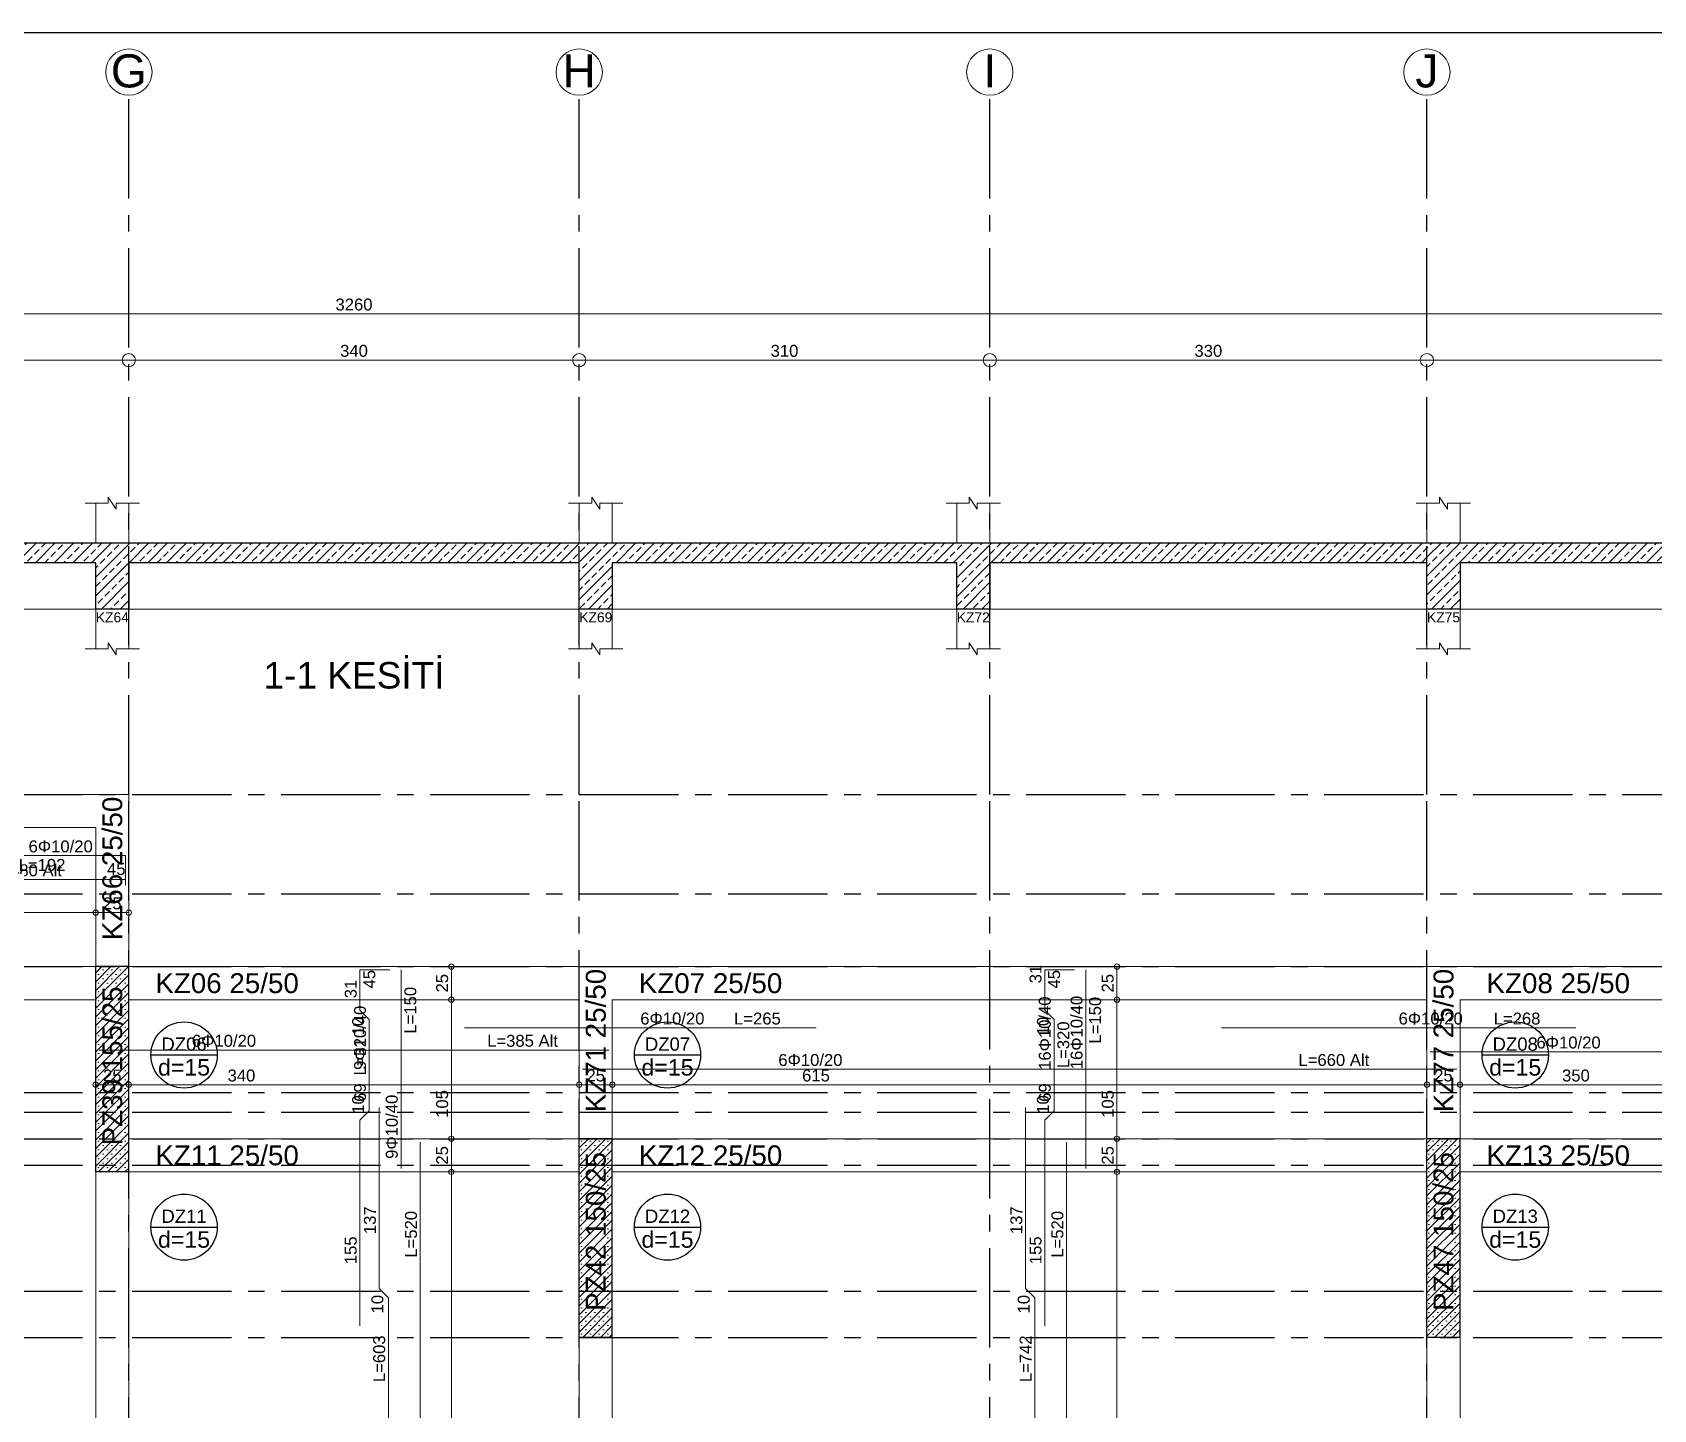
# Model space of a CAD drawing. Header units: millimetres. Extents: x 2232 to 85269, y -3593 to 5869.
# Drawn here: x 46450 to 47674, y 4829 to 5869 of the extents above; entities that cross this region are included whole.
import ezdxf

# ---------------------------------------------------------------- set-up
doc = ezdxf.new("R2010")
doc.units = ezdxf.units.MM
doc.linetypes.add('CENTER2', pattern=[112.5, 75, -12.5, 12.5, -12.5])
doc.linetypes.add('DASHDOT2', pattern=[12.7, 6.35, -3.175, 0, -3.175])
doc.layers.add('aks', color=251, linetype='DASHDOT2', lineweight=35)
for name, color, linetype in [('Donatı Topl. Uzun. Yazısı', 7, 'Continuous'), ('Donatı Uz. Yazısı', 7, 'Continuous'), ('Donatı Yazısı', 7, 'Continuous'), ('Donatı Çizgisi', 7, 'Continuous'), ('Döşeme', 7, 'Continuous'), ('Kiriş', 7, 'Continuous'), ('Panel', 7, 'Continuous'), ('Standart', 7, 'Continuous'), ('Ölçülendirme', 7, 'Continuous')]:
    doc.layers.add(name, color=color, linetype=linetype)
doc.styles.add('arial_1_18', font='arial.ttf', dxfattribs={"height": 0.2})
pattern_1 = [(45, (0, 0), (-7.071068, 7.071068), []), (45, (7.071, 0), (-7.071068, 7.071068), [5, -2.5])]
pattern_2 = [(45, (0, 0), (-3.314563, 3.314563), []), (45, (3.3146, 0), (-3.314563, 3.314563), [0, -4.6875])]

# ---------------------------------------------------------------- blocks, each defined once
blk = doc.blocks.new('IDE855Entity1410')
at = {"layer": 'Standart', "linetype": 'Continuous', "lineweight": -3}
h = blk.add_hatch(dxfattribs=at)
h.set_pattern_fill('ANSI33', color=171, scale=40, style=0)
h.set_pattern_definition(pattern_1)
h.paths.add_polyline_path([(1435, 2505), (980, 2505), (980, 2520), (1435, 2520)])
h = blk.add_hatch(dxfattribs=at)
h.set_pattern_fill('ANSI33', color=171, scale=40, style=0)
h.set_pattern_definition(pattern_1)
h.paths.add_polyline_path([(1460, 2470), (1435, 2470), (1435, 2520), (1460, 2520)])
h = blk.add_hatch(dxfattribs=at)
h.set_pattern_fill('ANSI33', color=171, scale=40, style=0)
h.set_pattern_definition(pattern_1)
h.paths.add_polyline_path([(1800, 2505), (1460, 2505), (1460, 2520), (1800, 2520)])
h = blk.add_hatch(dxfattribs=at)
h.set_pattern_fill('ANSI33', color=171, scale=40, style=0)
h.set_pattern_definition(pattern_1)
h.paths.add_polyline_path([(1825, 2470), (1800, 2470), (1800, 2520), (1825, 2520)])
h = blk.add_hatch(dxfattribs=at)
h.set_pattern_fill('ANSI33', color=171, scale=40, style=0)
h.set_pattern_definition(pattern_1)
h.paths.add_polyline_path([(2085, 2505), (1825, 2505), (1825, 2520), (2085, 2520)])
h = blk.add_hatch(dxfattribs=at)
h.set_pattern_fill('ANSI33', color=171, scale=40, style=0)
h.set_pattern_definition(pattern_1)
h.paths.add_polyline_path([(2110, 2470), (2085, 2470), (2085, 2520), (2110, 2520)])
h = blk.add_hatch(dxfattribs=at)
h.set_pattern_fill('ANSI33', color=171, scale=40, style=0)
h.set_pattern_definition(pattern_1)
h.paths.add_polyline_path([(2440, 2505), (2110, 2505), (2110, 2520), (2440, 2520)])
h = blk.add_hatch(dxfattribs=at)
h.set_pattern_fill('ANSI33', color=171, scale=40, style=0)
h.set_pattern_definition(pattern_1)
h.paths.add_polyline_path([(2465, 2470), (2440, 2470), (2440, 2520), (2465, 2520)])
h = blk.add_hatch(dxfattribs=at)
h.set_pattern_fill('ANSI33', color=171, scale=40, style=0)
h.set_pattern_definition(pattern_1)
h.paths.add_polyline_path([(2815, 2505), (2465, 2505), (2465, 2520), (2815, 2520)])
at = {"layer": 'Standart', "color": 1, "linetype": 'Continuous', "lineweight": 5}
for points in [[(1427, 2550), (1444.5, 2550)], [(1444.5, 2550), (1444.5, 2554.5)], [(1444.5, 2554.5), (1450.5, 2545.5)], [(1450.5, 2545.5), (1450.5, 2550)], [(1450.5, 2550), (1468, 2550)], [(1792, 2550), (1809.5, 2550)], [(1809.5, 2550), (1809.5, 2554.5)], [(1809.5, 2554.5), (1815.5, 2545.5)], [(1815.5, 2545.5), (1815.5, 2550)], [(1815.5, 2550), (1833, 2550)], [(2077, 2550), (2094.5, 2550)], [(2094.5, 2550), (2094.5, 2554.5)], [(2094.5, 2554.5), (2100.5, 2545.5)], [(2100.5, 2545.5), (2100.5, 2550)], [(2100.5, 2550), (2118, 2550)], [(2432, 2550), (2449.5, 2550)], [(2449.5, 2550), (2449.5, 2554.5)], [(2449.5, 2554.5), (2455.5, 2545.5)], [(2455.5, 2545.5), (2455.5, 2550)], [(2455.5, 2550), (2473, 2550)], [(1427, 2440), (1444.5, 2440)], [(1444.5, 2440), (1444.5, 2444.5)], [(1444.5, 2444.5), (1450.5, 2435.5)], [(1450.5, 2435.5), (1450.5, 2440)], [(1450.5, 2440), (1468, 2440)], [(1792, 2440), (1809.5, 2440)], [(1809.5, 2440), (1809.5, 2444.5)], [(1809.5, 2444.5), (1815.5, 2435.5)], [(1815.5, 2435.5), (1815.5, 2440)], [(1815.5, 2440), (1833, 2440)], [(2077, 2440), (2094.5, 2440)], [(2094.5, 2440), (2094.5, 2444.5)], [(2094.5, 2444.5), (2100.5, 2435.5)], [(2100.5, 2435.5), (2100.5, 2440)], [(2100.5, 2440), (2118, 2440)], [(2432, 2440), (2449.5, 2440)], [(2449.5, 2440), (2449.5, 2444.5)], [(2449.5, 2444.5), (2455.5, 2435.5)], [(2455.5, 2435.5), (2455.5, 2440)], [(2455.5, 2440), (2473, 2440)]]:
    blk.add_lwpolyline(points, dxfattribs=at)
at = {"layer": 'Standart', "color": 163, "linetype": 'Continuous', "lineweight": 5}
for points in [[(1435, 2520), (1435, 2550)], [(1460, 2520), (1460, 2550)], [(1800, 2520), (1800, 2550)], [(1825, 2520), (1825, 2550)], [(2085, 2520), (2085, 2550)], [(2110, 2520), (2110, 2550)], [(2440, 2520), (2440, 2550)], [(2465, 2520), (2465, 2550)], [(1000, 2470), (1435, 2470)], [(1435, 2440), (1435, 2470)], [(1460, 2440), (1460, 2470)], [(1460, 2470), (1800, 2470)], [(1800, 2440), (1800, 2470)], [(1825, 2440), (1825, 2470)], [(1825, 2470), (2085, 2470)], [(2085, 2440), (2085, 2470)], [(2110, 2440), (2110, 2470)], [(2110, 2470), (2440, 2470)], [(2440, 2440), (2440, 2470)], [(2465, 2440), (2465, 2470)], [(2465, 2470), (2690, 2470)]]:
    blk.add_lwpolyline(points, dxfattribs=at)
at = {"layer": 'Standart', "color": 159, "linetype": 'Continuous', "lineweight": -3}
for points in [[(1000, 2520), (1435, 2520)], [(1435, 2520), (1460, 2520)], [(1460, 2520), (1800, 2520)], [(1800, 2520), (1825, 2520)], [(1825, 2520), (2085, 2520)], [(2085, 2520), (2110, 2520)], [(2110, 2520), (2440, 2520)], [(2440, 2520), (2465, 2520)], [(2465, 2520), (2690, 2520)], [(1435, 2505), (980, 2505)], [(1435, 2470), (1435, 2505)], [(1460, 2505), (1460, 2470)], [(1800, 2505), (1460, 2505)], [(1800, 2470), (1800, 2505)], [(1825, 2505), (1825, 2470)], [(2085, 2505), (1825, 2505)], [(2085, 2470), (2085, 2505)], [(2110, 2505), (2110, 2470)], [(2440, 2505), (2110, 2505)], [(2440, 2470), (2440, 2505)], [(2815, 2505), (2465, 2505)], [(2465, 2505), (2465, 2470)], [(1460, 2470), (1435, 2470)], [(1825, 2470), (1800, 2470)], [(2110, 2470), (2085, 2470)], [(2465, 2470), (2440, 2470)]]:
    blk.add_lwpolyline(points, dxfattribs=at)
at = {"layer": 'Standart', "color": 250, "linetype": 'Continuous', "lineweight": 5, "style": 'arial_1_18'}
for s, p in [('KZ64', (1435, 2460)), ('KZ69', (1800, 2460)), ('KZ72', (2085, 2460)), ('KZ75', (2440, 2460))]:
    blk.add_text(s, height=7.5, dxfattribs=at).set_placement(p)
at = {"layer": 'Standart', "color": 166, "linetype": 'Continuous', "lineweight": 5, "style": 'arial_1_18'}
blk.add_text('1-1 KESİTİ', height=20, dxfattribs=at).set_placement((1561.7, 2410))
blk = doc.blocks.new('IDE855Entity1442')
at = {"layer": 'aks', "color": 251, "linetype": 'CENTER2', "lineweight": -3}
blk.add_lwpolyline([(2110, 2330), (2110, 2858)], dxfattribs=at)
blk = doc.blocks.new('IDE855Entity1443')
at = {"layer": 'aks', "color": 251, "linetype": 'CENTER2', "lineweight": -3}
blk.add_lwpolyline([(2110, 0), (2110, 2330)], dxfattribs=at)
blk = doc.blocks.new('IDE855Entity1446')
at = {"layer": 'aks', "color": 30, "linetype": 'Continuous', "lineweight": 5}
blk.add_circle((2110, 2875.5), 17.5, dxfattribs=at)
blk = doc.blocks.new('IDE855Entity1447')
at = {"layer": 'aks', "color": 1, "linetype": 'Continuous', "lineweight": 5, "style": 'arial_1_18'}
blk.add_text('I', height=25, dxfattribs=at).set_placement((2105.1, 2863.9))
blk = doc.blocks.new('IDE855Entity1449')
at = {"layer": 'aks', "color": 251, "linetype": 'CENTER2', "lineweight": -3}
blk.add_lwpolyline([(2440, 2330), (2440, 2858)], dxfattribs=at)
blk = doc.blocks.new('IDE855Entity1450')
at = {"layer": 'aks', "color": 251, "linetype": 'CENTER2', "lineweight": -3}
blk.add_lwpolyline([(2440, 0), (2440, 2330)], dxfattribs=at)
blk = doc.blocks.new('IDE855Entity1453')
at = {"layer": 'aks', "color": 30, "linetype": 'Continuous', "lineweight": 5}
blk.add_circle((2440, 2875.5), 17.5, dxfattribs=at)
blk = doc.blocks.new('IDE855Entity1454')
at = {"layer": 'aks', "color": 1, "linetype": 'Continuous', "lineweight": 5, "style": 'arial_1_18'}
blk.add_text('J', height=25, dxfattribs=at).set_placement((2431.3, 2863.9))
blk = doc.blocks.new('IDE855Entity1456')
at = {"layer": 'aks', "color": 251, "linetype": 'CENTER2', "lineweight": -3}
blk.add_lwpolyline([(1800, 2330), (1800, 2858)], dxfattribs=at)
blk = doc.blocks.new('IDE855Entity1457')
at = {"layer": 'aks', "color": 251, "linetype": 'CENTER2', "lineweight": -3}
blk.add_lwpolyline([(1800, 0), (1800, 2330)], dxfattribs=at)
blk = doc.blocks.new('IDE855Entity1460')
at = {"layer": 'aks', "color": 30, "linetype": 'Continuous', "lineweight": 5}
blk.add_circle((1800, 2875.5), 17.5, dxfattribs=at)
blk = doc.blocks.new('IDE855Entity1461')
at = {"layer": 'aks', "color": 1, "linetype": 'Continuous', "lineweight": 5, "style": 'arial_1_18'}
blk.add_text('H', height=25, dxfattribs=at).set_placement((1787.4, 2863.9))
blk = doc.blocks.new('IDE855Entity1463')
at = {"layer": 'aks', "color": 251, "linetype": 'CENTER2', "lineweight": -3}
blk.add_lwpolyline([(1460, 2330), (1460, 2858)], dxfattribs=at)
blk = doc.blocks.new('IDE855Entity1464')
at = {"layer": 'aks', "color": 251, "linetype": 'CENTER2', "lineweight": -3}
blk.add_lwpolyline([(1460, 0), (1460, 2330)], dxfattribs=at)
blk = doc.blocks.new('IDE855Entity1467')
at = {"layer": 'aks', "color": 30, "linetype": 'Continuous', "lineweight": 5}
blk.add_circle((1460, 2875.5), 17.5, dxfattribs=at)
blk = doc.blocks.new('IDE855Entity1468')
at = {"layer": 'aks', "color": 1, "linetype": 'Continuous', "lineweight": 5, "style": 'arial_1_18'}
blk.add_text('G', height=25, dxfattribs=at).set_placement((1446.4, 2863.9))
blk = doc.blocks.new('IDE855Entity1681')
at = {"layer": 'aks', "color": 251, "linetype": 'CENTER2', "lineweight": -3}
blk.add_lwpolyline([(0, 1920), (3260, 1920)], dxfattribs=at)
blk = doc.blocks.new('IDE855Entity1688')
at = {"layer": 'aks', "color": 251, "linetype": 'CENTER2', "lineweight": -3}
blk.add_lwpolyline([(0, 2070), (3260, 2070)], dxfattribs=at)
blk = doc.blocks.new('IDE855Entity1695')
at = {"layer": 'aks', "color": 251, "linetype": 'CENTER2', "lineweight": -3}
blk.add_lwpolyline([(0, 2090), (3260, 2090)], dxfattribs=at)
blk = doc.blocks.new('IDE855Entity1702')
at = {"layer": 'aks', "color": 251, "linetype": 'CENTER2', "lineweight": -3}
blk.add_lwpolyline([(0, 1955), (3260, 1955)], dxfattribs=at)
blk = doc.blocks.new('IDE855Entity1709')
at = {"layer": 'aks', "color": 251, "linetype": 'CENTER2', "lineweight": -3}
blk.add_lwpolyline([(0, 2105), (3260, 2105)], dxfattribs=at)
blk = doc.blocks.new('IDE855Entity1716')
at = {"layer": 'aks', "color": 251, "linetype": 'CENTER2', "lineweight": -3}
blk.add_lwpolyline([(0, 2050), (3260, 2050)], dxfattribs=at)
blk = doc.blocks.new('IDE855Entity1723')
at = {"layer": 'aks', "color": 251, "linetype": 'CENTER2', "lineweight": -3}
blk.add_lwpolyline([(0, 2200), (3260, 2200)], dxfattribs=at)
blk = doc.blocks.new('IDE855Entity1730')
at = {"layer": 'aks', "color": 251, "linetype": 'CENTER2', "lineweight": -3}
blk.add_lwpolyline([(0, 2255), (3260, 2255)], dxfattribs=at)
blk = doc.blocks.new('IDE855Entity1737')
at = {"layer": 'aks', "color": 251, "linetype": 'CENTER2', "lineweight": -3}
blk.add_lwpolyline([(0, 2330), (3260, 2330)], dxfattribs=at)
blk = doc.blocks.new('IDE855Entity1863')
at = {"layer": 'Panel', "linetype": 'Continuous', "lineweight": 5}
h = blk.add_hatch(dxfattribs=at)
h.set_pattern_fill('SACNCR', color=163, scale=50, style=0)
h.set_pattern_definition(pattern_2)
h.paths.add_polyline_path([(1435, 2045), (1435, 2200), (1460, 2200), (1460, 2045)])
blk = doc.blocks.new('IDE855Entity1864')
at = {"layer": 'Panel', "color": 164, "linetype": 'Continuous', "lineweight": -3}
blk.add_lwpolyline([(1460, 2045), (1435, 2045)], dxfattribs=at)
blk = doc.blocks.new('IDE855Entity1865')
at = {"layer": 'Panel', "color": 164, "linetype": 'Continuous', "lineweight": -3}
blk.add_lwpolyline([(1460, 2045), (1460, 2200)], dxfattribs=at)
blk = doc.blocks.new('IDE855Entity1866')
at = {"layer": 'Panel', "color": 164, "linetype": 'Continuous', "lineweight": -3}
blk.add_lwpolyline([(1460, 2200), (1435, 2200)], dxfattribs=at)
blk = doc.blocks.new('IDE855Entity1867')
at = {"layer": 'Panel', "color": 164, "linetype": 'Continuous', "lineweight": -3}
blk.add_lwpolyline([(1435, 2045), (1435, 2200)], dxfattribs=at)
blk = doc.blocks.new('IDE855Entity1868')
at = {"layer": 'Panel', "color": 159, "linetype": 'Continuous', "lineweight": -3, "style": 'arial_1_18'}
blk.add_text('PZ39 155/25', height=15, rotation=90, dxfattribs=at).set_placement((1455, 2065))
blk = doc.blocks.new('IDE855Entity1869')
at = {"layer": 'Panel', "linetype": 'Continuous', "lineweight": 5}
h = blk.add_hatch(dxfattribs=at)
h.set_pattern_fill('SACNCR', color=163, scale=50, style=0)
h.set_pattern_definition(pattern_2)
h.paths.add_polyline_path([(1800, 1920), (1800, 2070), (1825, 2070), (1825, 1920)])
blk = doc.blocks.new('IDE855Entity1870')
at = {"layer": 'Panel', "color": 164, "linetype": 'Continuous', "lineweight": -3}
blk.add_lwpolyline([(1825, 1920), (1800, 1920)], dxfattribs=at)
blk = doc.blocks.new('IDE855Entity1871')
at = {"layer": 'Panel', "color": 164, "linetype": 'Continuous', "lineweight": -3}
blk.add_lwpolyline([(1825, 1920), (1825, 2070)], dxfattribs=at)
blk = doc.blocks.new('IDE855Entity1872')
at = {"layer": 'Panel', "color": 164, "linetype": 'Continuous', "lineweight": -3}
blk.add_lwpolyline([(1825, 2070), (1800, 2070)], dxfattribs=at)
blk = doc.blocks.new('IDE855Entity1873')
at = {"layer": 'Panel', "color": 164, "linetype": 'Continuous', "lineweight": -3}
blk.add_lwpolyline([(1800, 1920), (1800, 2070)], dxfattribs=at)
blk = doc.blocks.new('IDE855Entity1874')
at = {"layer": 'Panel', "color": 159, "linetype": 'Continuous', "lineweight": -3, "style": 'arial_1_18'}
blk.add_text('PZ42 150/25', height=15, rotation=90, dxfattribs=at).set_placement((1820, 1940))
blk = doc.blocks.new('IDE855Entity1875')
at = {"layer": 'Panel', "linetype": 'Continuous', "lineweight": 5}
h = blk.add_hatch(dxfattribs=at)
h.set_pattern_fill('SACNCR', color=163, scale=50, style=0)
h.set_pattern_definition(pattern_2)
h.paths.add_polyline_path([(2440, 1920), (2440, 2070), (2465, 2070), (2465, 1920)])
blk = doc.blocks.new('IDE855Entity1876')
at = {"layer": 'Panel', "color": 164, "linetype": 'Continuous', "lineweight": -3}
blk.add_lwpolyline([(2465, 1920), (2440, 1920)], dxfattribs=at)
blk = doc.blocks.new('IDE855Entity1877')
at = {"layer": 'Panel', "color": 164, "linetype": 'Continuous', "lineweight": -3}
blk.add_lwpolyline([(2465, 1920), (2465, 2070)], dxfattribs=at)
blk = doc.blocks.new('IDE855Entity1878')
at = {"layer": 'Panel', "color": 164, "linetype": 'Continuous', "lineweight": -3}
blk.add_lwpolyline([(2465, 2070), (2440, 2070)], dxfattribs=at)
blk = doc.blocks.new('IDE855Entity1879')
at = {"layer": 'Panel', "color": 164, "linetype": 'Continuous', "lineweight": -3}
blk.add_lwpolyline([(2440, 1920), (2440, 2070)], dxfattribs=at)
blk = doc.blocks.new('IDE855Entity1880')
at = {"layer": 'Panel', "color": 159, "linetype": 'Continuous', "lineweight": -3, "style": 'arial_1_18'}
blk.add_text('PZ47 150/25', height=15, rotation=90, dxfattribs=at).set_placement((2460, 1940))
blk = doc.blocks.new('IDE855Entity1978')
at = {"layer": 'Kiriş', "color": 4, "linetype": 'Continuous', "lineweight": 5}
blk.add_lwpolyline([(1460, 2200), (1460, 2330)], dxfattribs=at)
blk = doc.blocks.new('IDE855Entity1979')
at = {"layer": 'Kiriş', "color": 4, "linetype": 'Continuous', "lineweight": 5}
blk.add_lwpolyline([(1435, 2200), (1435, 2305)], dxfattribs=at)
blk = doc.blocks.new('IDE855Entity1980')
at = {"layer": 'Kiriş', "color": 159, "linetype": 'Continuous', "lineweight": 5, "style": 'arial_1_18'}
blk.add_text('KZ66 25/50', height=15, rotation=90, dxfattribs=at).set_placement((1455, 2220))
blk = doc.blocks.new('IDE855Entity1981')
at = {"layer": 'Kiriş', "color": 4, "linetype": 'Continuous', "lineweight": 5}
blk.add_lwpolyline([(1825, 2070), (1825, 2175)], dxfattribs=at)
blk = doc.blocks.new('IDE855Entity1982')
at = {"layer": 'Kiriş', "color": 4, "linetype": 'Continuous', "lineweight": 5}
blk.add_lwpolyline([(1800, 2070), (1800, 2175)], dxfattribs=at)
blk = doc.blocks.new('IDE855Entity1983')
at = {"layer": 'Kiriş', "color": 159, "linetype": 'Continuous', "lineweight": 5, "style": 'arial_1_18'}
blk.add_text('KZ71 25/50', height=15, rotation=90, dxfattribs=at).set_placement((1820, 2090))
blk = doc.blocks.new('IDE855Entity1984')
at = {"layer": 'Kiriş', "color": 4, "linetype": 'Continuous', "lineweight": 5}
blk.add_lwpolyline([(2465, 2070), (2465, 2175)], dxfattribs=at)
blk = doc.blocks.new('IDE855Entity1985')
at = {"layer": 'Kiriş', "color": 4, "linetype": 'Continuous', "lineweight": 5}
blk.add_lwpolyline([(2440, 2070), (2440, 2175)], dxfattribs=at)
blk = doc.blocks.new('IDE855Entity1986')
at = {"layer": 'Kiriş', "color": 159, "linetype": 'Continuous', "lineweight": 5, "style": 'arial_1_18'}
blk.add_text('KZ77 25/50', height=15, rotation=90, dxfattribs=at).set_placement((2460, 2090))
blk = doc.blocks.new('IDE855Entity2041')
at = {"layer": 'Kiriş', "color": 4, "linetype": 'Continuous', "lineweight": 5}
blk.add_lwpolyline([(1000, 2305), (1435, 2305)], dxfattribs=at)
blk = doc.blocks.new('IDE855Entity2042')
at = {"layer": 'Kiriş', "color": 4, "linetype": 'Continuous', "lineweight": 5}
blk.add_lwpolyline([(1000, 2330), (1460, 2330)], dxfattribs=at)
blk = doc.blocks.new('IDE855Entity2044')
at = {"layer": 'Kiriş', "color": 4, "linetype": 'Continuous', "lineweight": 5}
blk.add_lwpolyline([(1460, 2175), (1800, 2175)], dxfattribs=at)
blk = doc.blocks.new('IDE855Entity2045')
at = {"layer": 'Kiriş', "color": 4, "linetype": 'Continuous', "lineweight": 5}
blk.add_lwpolyline([(1460, 2200), (1800, 2200)], dxfattribs=at)
blk = doc.blocks.new('IDE855Entity2046')
at = {"layer": 'Kiriş', "color": 159, "linetype": 'Continuous', "lineweight": 5, "style": 'arial_1_18'}
blk.add_text('KZ06 25/50', height=15, dxfattribs=at).set_placement((1480, 2180))
blk = doc.blocks.new('IDE855Entity2047')
at = {"layer": 'Kiriş', "color": 4, "linetype": 'Continuous', "lineweight": 5}
blk.add_lwpolyline([(1825, 2175), (2440, 2175)], dxfattribs=at)
blk = doc.blocks.new('IDE855Entity2048')
at = {"layer": 'Kiriş', "color": 4, "linetype": 'Continuous', "lineweight": 5}
blk.add_lwpolyline([(1800, 2200), (2440, 2200)], dxfattribs=at)
blk = doc.blocks.new('IDE855Entity2049')
at = {"layer": 'Kiriş', "color": 159, "linetype": 'Continuous', "lineweight": 5, "style": 'arial_1_18'}
blk.add_text('KZ07 25/50', height=15, dxfattribs=at).set_placement((1845, 2180))
blk = doc.blocks.new('IDE855Entity2050')
at = {"layer": 'Kiriş', "color": 4, "linetype": 'Continuous', "lineweight": 5}
blk.add_lwpolyline([(2465, 2175), (2815, 2175)], dxfattribs=at)
blk = doc.blocks.new('IDE855Entity2051')
at = {"layer": 'Kiriş', "color": 4, "linetype": 'Continuous', "lineweight": 5}
blk.add_lwpolyline([(2440, 2200), (2840, 2200)], dxfattribs=at)
blk = doc.blocks.new('IDE855Entity2052')
at = {"layer": 'Kiriş', "color": 159, "linetype": 'Continuous', "lineweight": 5, "style": 'arial_1_18'}
blk.add_text('KZ08 25/50', height=15, dxfattribs=at).set_placement((2485, 2180))
blk = doc.blocks.new('IDE855Entity2062')
at = {"layer": 'Kiriş', "color": 4, "linetype": 'Continuous', "lineweight": 5}
blk.add_lwpolyline([(1000, 2175), (1435, 2175)], dxfattribs=at)
blk = doc.blocks.new('IDE855Entity2063')
at = {"layer": 'Kiriş', "color": 4, "linetype": 'Continuous', "lineweight": 5}
blk.add_lwpolyline([(1000, 2200), (1435, 2200)], dxfattribs=at)
blk = doc.blocks.new('IDE855Entity2065')
at = {"layer": 'Kiriş', "color": 4, "linetype": 'Continuous', "lineweight": 5}
blk.add_lwpolyline([(1460, 2045), (1800, 2045)], dxfattribs=at)
blk = doc.blocks.new('IDE855Entity2066')
at = {"layer": 'Kiriş', "color": 4, "linetype": 'Continuous', "lineweight": 5}
blk.add_lwpolyline([(1460, 2070), (1800, 2070)], dxfattribs=at)
blk = doc.blocks.new('IDE855Entity2067')
at = {"layer": 'Kiriş', "color": 159, "linetype": 'Continuous', "lineweight": 5, "style": 'arial_1_18'}
blk.add_text('KZ11 25/50', height=15, dxfattribs=at).set_placement((1480, 2050))
blk = doc.blocks.new('IDE855Entity2068')
at = {"layer": 'Kiriş', "color": 4, "linetype": 'Continuous', "lineweight": 5}
blk.add_lwpolyline([(1825, 2045), (2440, 2045)], dxfattribs=at)
blk = doc.blocks.new('IDE855Entity2069')
at = {"layer": 'Kiriş', "color": 4, "linetype": 'Continuous', "lineweight": 5}
blk.add_lwpolyline([(1825, 2070), (2440, 2070)], dxfattribs=at)
blk = doc.blocks.new('IDE855Entity2070')
at = {"layer": 'Kiriş', "color": 159, "linetype": 'Continuous', "lineweight": 5, "style": 'arial_1_18'}
blk.add_text('KZ12 25/50', height=15, dxfattribs=at).set_placement((1845, 2050))
blk = doc.blocks.new('IDE855Entity2071')
at = {"layer": 'Kiriş', "color": 4, "linetype": 'Continuous', "lineweight": 5}
blk.add_lwpolyline([(2465, 2045), (2815, 2045)], dxfattribs=at)
blk = doc.blocks.new('IDE855Entity2072')
at = {"layer": 'Kiriş', "color": 4, "linetype": 'Continuous', "lineweight": 5}
blk.add_lwpolyline([(2465, 2070), (2815, 2070)], dxfattribs=at)
blk = doc.blocks.new('IDE855Entity2073')
at = {"layer": 'Kiriş', "color": 159, "linetype": 'Continuous', "lineweight": 5, "style": 'arial_1_18'}
blk.add_text('KZ13 25/50', height=15, dxfattribs=at).set_placement((2485, 2050))
blk = doc.blocks.new('IDE855Entity2117')
at = {"layer": 'Kiriş', "color": 4, "linetype": 'Continuous', "lineweight": 5}
blk.add_lwpolyline([(1460, 1570), (1460, 2045)], dxfattribs=at)
blk = doc.blocks.new('IDE855Entity2118')
at = {"layer": 'Kiriş', "color": 4, "linetype": 'Continuous', "lineweight": 5}
blk.add_lwpolyline([(1435, 1570), (1435, 2045)], dxfattribs=at)
blk = doc.blocks.new('IDE855Entity2142')
at = {"layer": 'Kiriş', "color": 4, "linetype": 'Continuous', "lineweight": 5}
blk.add_lwpolyline([(1825, 1570), (1825, 1920)], dxfattribs=at)
blk = doc.blocks.new('IDE855Entity2143')
at = {"layer": 'Kiriş', "color": 4, "linetype": 'Continuous', "lineweight": 5}
blk.add_lwpolyline([(1800, 1570), (1800, 1920)], dxfattribs=at)
blk = doc.blocks.new('IDE855Entity2152')
at = {"layer": 'Kiriş', "color": 4, "linetype": 'Continuous', "lineweight": 5}
blk.add_lwpolyline([(2465, 1615), (2465, 1920)], dxfattribs=at)
blk = doc.blocks.new('IDE855Entity2153')
at = {"layer": 'Kiriş', "color": 4, "linetype": 'Continuous', "lineweight": 5}
blk.add_lwpolyline([(2440, 1615), (2440, 1920)], dxfattribs=at)
blk = doc.blocks.new('IDE855Entity2241')
at = {"layer": 'Döşeme', "color": 117, "linetype": 'Continuous', "lineweight": -3}
blk.add_lwpolyline([(2481.7, 2003.3), (2531.7, 2003.3)], dxfattribs=at)
blk.add_circle((2506.7, 2003.3), 25, dxfattribs=at)
at = {"layer": 'Döşeme', "color": 178, "linetype": 'Continuous', "lineweight": -3, "style": 'arial_1_18'}
blk.add_text('DZ13', height=10, dxfattribs=at).set_placement((2489.6, 2006.5))
at = {"layer": 'Döşeme', "color": 164, "linetype": 'Continuous', "lineweight": -3, "style": 'arial_1_18'}
blk.add_text('d=15', height=12.5, dxfattribs=at).set_placement((2487, 1987.7))
blk = doc.blocks.new('IDE855Entity2244')
at = {"layer": 'Döşeme', "color": 117, "linetype": 'Continuous', "lineweight": -3}
blk.add_lwpolyline([(1841.7, 2003.3), (1891.7, 2003.3)], dxfattribs=at)
blk.add_circle((1866.7, 2003.3), 25, dxfattribs=at)
at = {"layer": 'Döşeme', "color": 178, "linetype": 'Continuous', "lineweight": -3, "style": 'arial_1_18'}
blk.add_text('DZ12', height=10, dxfattribs=at).set_placement((1849.6, 2006.5))
at = {"layer": 'Döşeme', "color": 164, "linetype": 'Continuous', "lineweight": -3, "style": 'arial_1_18'}
blk.add_text('d=15', height=12.5, dxfattribs=at).set_placement((1847, 1987.7))
blk = doc.blocks.new('IDE855Entity2245')
at = {"layer": 'Döşeme', "color": 117, "linetype": 'Continuous', "lineweight": -3}
blk.add_lwpolyline([(1841.7, 2133.3), (1891.7, 2133.3)], dxfattribs=at)
blk.add_circle((1866.7, 2133.3), 25, dxfattribs=at)
at = {"layer": 'Döşeme', "color": 178, "linetype": 'Continuous', "lineweight": -3, "style": 'arial_1_18'}
blk.add_text('DZ07', height=10, dxfattribs=at).set_placement((1849.6, 2136.5))
at = {"layer": 'Döşeme', "color": 164, "linetype": 'Continuous', "lineweight": -3, "style": 'arial_1_18'}
blk.add_text('d=15', height=12.5, dxfattribs=at).set_placement((1847, 2117.7))
blk = doc.blocks.new('IDE855Entity2246')
at = {"layer": 'Döşeme', "color": 117, "linetype": 'Continuous', "lineweight": -3}
blk.add_lwpolyline([(2481.7, 2133.3), (2531.7, 2133.3)], dxfattribs=at)
blk.add_circle((2506.7, 2133.3), 25, dxfattribs=at)
at = {"layer": 'Döşeme', "color": 178, "linetype": 'Continuous', "lineweight": -3, "style": 'arial_1_18'}
blk.add_text('DZ08', height=10, dxfattribs=at).set_placement((2489.6, 2136.5))
at = {"layer": 'Döşeme', "color": 164, "linetype": 'Continuous', "lineweight": -3, "style": 'arial_1_18'}
blk.add_text('d=15', height=12.5, dxfattribs=at).set_placement((2487, 2117.7))
blk = doc.blocks.new('IDE855Entity2248')
at = {"layer": 'Döşeme', "color": 117, "linetype": 'Continuous', "lineweight": -3}
blk.add_lwpolyline([(1476.7, 2133.3), (1526.7, 2133.3)], dxfattribs=at)
blk.add_circle((1501.7, 2133.3), 25, dxfattribs=at)
at = {"layer": 'Döşeme', "color": 178, "linetype": 'Continuous', "lineweight": -3, "style": 'arial_1_18'}
blk.add_text('DZ06', height=10, dxfattribs=at).set_placement((1484.6, 2136.5))
at = {"layer": 'Döşeme', "color": 164, "linetype": 'Continuous', "lineweight": -3, "style": 'arial_1_18'}
blk.add_text('d=15', height=12.5, dxfattribs=at).set_placement((1482, 2117.7))
blk = doc.blocks.new('IDE855Entity2249')
at = {"layer": 'Döşeme', "color": 117, "linetype": 'Continuous', "lineweight": -3}
blk.add_lwpolyline([(1476.7, 2003.3), (1526.7, 2003.3)], dxfattribs=at)
blk.add_circle((1501.7, 2003.3), 25, dxfattribs=at)
at = {"layer": 'Döşeme', "color": 178, "linetype": 'Continuous', "lineweight": -3, "style": 'arial_1_18'}
blk.add_text('DZ11', height=10, dxfattribs=at).set_placement((1484.6, 2006.5))
at = {"layer": 'Döşeme', "color": 164, "linetype": 'Continuous', "lineweight": -3, "style": 'arial_1_18'}
blk.add_text('d=15', height=12.5, dxfattribs=at).set_placement((1482, 1987.7))
blk = doc.blocks.new('IDE855Entity2554')
at = {"layer": 'Ölçülendirme', "color": 1, "linetype": 'Continuous', "lineweight": 5}
for points in [[(-8, 2693), (3268, 2693)], [(-8, 2658), (3268, 2658)]]:
    blk.add_lwpolyline(points, dxfattribs=at)
for centre in [(1460, 2658), (1800, 2658), (2110, 2658), (2440, 2658)]:
    blk.add_circle(centre, 5, dxfattribs=at)
at = {"layer": 'Ölçülendirme', "color": 1, "linetype": 'Continuous', "lineweight": 5, "style": 'arial_1_18'}
for s, p in [('3260', (1616, 2695.5)), ('340', (1619.5, 2660.5)), ('310', (1944.5, 2660.5)), ('330', (2264.5, 2660.5))]:
    blk.add_text(s, height=9, dxfattribs=at).set_placement(p)
blk = doc.blocks.new('IDE855Entity2562')
at = {"layer": 'Donatı Çizgisi', "color": 5, "linetype": 'Continuous', "lineweight": 5}
for points in [[(1311, 2283.8), (1457.5, 2283.8)], [(1457.5, 2283.8), (1457.5, 2261.3)], [(977.5, 2265.7), (1457.5, 2265.7)], [(1634.5, 2167), (1634.5, 2197.5)], [(1634.5, 2197.5), (1657, 2197.5)], [(1665.5, 2047.5), (1665.5, 2197.5)], [(2151.5, 2167), (2151.5, 2197.5)], [(2151.5, 2197.5), (2174, 2197.5)], [(2182.5, 2047.5), (2182.5, 2197.5)], [(1641.5, 2160), (1634.5, 2167)], [(2158.5, 2160), (2151.5, 2167)], [(1641.5, 2091), (1641.5, 2160)], [(2158.5, 2091), (2158.5, 2160)], [(1713.5, 2153.8), (1978.8, 2153.8)], [(2284.8, 2153.8), (2552.5, 2153.8)], [(1437.5, 2137), (1822.5, 2137)], [(2442.5, 2135.7), (2837.5, 2135.7)], [(1802.5, 2122.5), (2462.5, 2122.5)], [(1649, 1957), (1649, 2093.7)], [(2137, 1957), (2137, 2093.7)], [(1634.5, 2084), (1641.5, 2091)], [(1634.5, 1928.7), (1634.5, 2084)], [(2151.5, 2084), (2158.5, 2091)], [(2151.5, 1928.7), (2151.5, 2084)], [(1680, 1547.5), (1680, 2067.5)], [(2168, 1547.5), (2168, 2067.5)], [(1656, 1950), (1649, 1957)], [(1656, 1665), (1656, 1950)], [(2144, 1950), (2137, 1957)], [(2144, 1665), (2144, 1950)]]:
    blk.add_lwpolyline(points, dxfattribs=at)
at = {"layer": 'Donatı Topl. Uzun. Yazısı', "color": 1, "linetype": 'Continuous', "lineweight": 5, "style": 'arial_1_18'}
for s, p in [('L=480 Alt', (1356, 2268.2)), ('L=192', (1376.8, 2272.3)), ('L=265', (1916.9, 2156.3)), ('L=268', (2490.4, 2156.3)), ('L=385 Alt', (1730.5, 2139.5)), ('L=660 Alt', (2343, 2125))]:
    blk.add_text(s, height=9, dxfattribs=at).set_placement(p)
for s, p in [('L=150', (1677, 2149.4)), ('L=150', (2194, 2141.9)), ('L=320', (2170, 2123.3)), ('L=320', (1639, 2117.8)), ('L=520', (1677.5, 1980.2)), ('L=520', (2165.5, 1980.2)), ('L=603', (1653.5, 1886.2)), ('L=742', (2141.5, 1886.2))]:
    blk.add_text(s, height=9, rotation=90, dxfattribs=at).set_placement(p)
at = {"layer": 'Donatı Uz. Yazısı', "color": 5, "linetype": 'Continuous', "lineweight": 5, "style": 'arial_1_18'}
blk.add_text('45', height=9, dxfattribs=at).set_placement((1443.5, 2269.2))
for s, p in [('45', (1646, 2183.5)), ('31', (2149, 2187.4)), ('45', (2163, 2183.5)), ('31', (1632, 2176.1)), ('10', (1637.6, 2148.1)), ('10', (2154.6, 2148.1)), ('69', (1639, 2097.9)), ('69', (2156, 2097.9)), ('10', (1637.6, 2088.9)), ('10', (2154.6, 2088.9)), ('137', (1646.5, 1998)), ('137', (2134.5, 1998)), ('155', (1632, 1975.3)), ('155', (2149, 1975.3)), ('10', (1652.1, 1938.1)), ('10', (2140.1, 1938.1))]:
    blk.add_text(s, height=9, rotation=90, dxfattribs=at).set_placement(p)
at = {"layer": 'Donatı Yazısı', "color": 5, "linetype": 'Continuous', "lineweight": 5, "style": 'arial_1_18'}
for p in [(1384.3, 2286.3), (1846.1, 2156.3), (2418.6, 2156.3), (1507.6, 2139.5), (2522.7, 2138.2), (1950.3, 2125)]:
    blk.add_text('6Φ10/20', height=9, dxfattribs=at).set_placement(p)
for s, p in [('9Φ10/40', (1639, 2122)), ('16Φ10/40', (2156, 2122)), ('16Φ10/40', (2180, 2122.5)), ('9Φ10/40', (1663, 2054.8))]:
    blk.add_text(s, height=9, rotation=90, dxfattribs=at).set_placement(p)
blk = doc.blocks.new('IDE855Entity2563')
at = {"layer": 'Ölçülendirme', "color": 1, "linetype": 'Continuous', "lineweight": 5}
for points in [[(975, 2240.8), (1460, 2240.8)], [(1703.5, 2045), (1703.5, 2200)], [(2206, 2045), (2206, 2200)], [(1435, 2110.8), (1800, 2110.8)], [(1800, 2110.8), (2440, 2110.8)], [(2440, 2110.8), (2815, 2110.8)], [(1703.5, 1545), (1703.5, 2045)], [(2206, 1545), (2206, 2045)]]:
    blk.add_lwpolyline(points, dxfattribs=at)
for centre in [(1435, 2240.8), (1460, 2240.8), (1703.5, 2200), (2206, 2200), (1703.5, 2175), (2206, 2175), (1435, 2110.8), (1460, 2110.8), (1800, 2110.8), (1800, 2110.8), (1825, 2110.8), (2440, 2110.8), (2440, 2110.8), (2465, 2110.8), (1703.5, 2070), (2206, 2070), (1703.5, 2045), (1703.5, 2045), (2206, 2045), (2206, 2045)]:
    blk.add_circle(centre, 2, dxfattribs=at)
at = {"layer": 'Ölçülendirme', "color": 1, "linetype": 'Continuous', "lineweight": 5, "style": 'arial_1_18'}
for s, p in [('25', (1440.5, 2243.3)), ('25', (1440.5, 2113.3)), ('340', (1534.5, 2113.3)), ('25', (1805.5, 2113.3)), ('615', (1968.3, 2113.3)), ('25', (2445.5, 2113.3)), ('350', (2542, 2113.3))]:
    blk.add_text(s, height=9, dxfattribs=at).set_placement(p)
for s, p in [('25', (1701, 2180.5)), ('25', (2203.5, 2180.5)), ('105', (1701, 2085.8)), ('105', (2203.5, 2085.8)), ('25', (1701, 2050.5)), ('25', (2203.5, 2050.5))]:
    blk.add_text(s, height=9, rotation=90, dxfattribs=at).set_placement(p)

msp = doc.modelspace()

# ---------------------------------------------------------------- linework, layer by layer
msp.add_line((3332.4, 5868.7), (79990.7, 5868.7))

# ---------------------------------------------------------------- block references
at = {"layer": 'aks'}
for name in ['IDE855Entity1467', 'IDE855Entity1468', 'IDE855Entity1460', 'IDE855Entity1461', 'IDE855Entity1446', 'IDE855Entity1447', 'IDE855Entity1453', 'IDE855Entity1454', 'IDE855Entity1463', 'IDE855Entity1456', 'IDE855Entity1442', 'IDE855Entity1449', 'IDE855Entity1737', 'IDE855Entity1464', 'IDE855Entity1457', 'IDE855Entity1443', 'IDE855Entity1450', 'IDE855Entity1730', 'IDE855Entity1723', 'IDE855Entity1709', 'IDE855Entity1695', 'IDE855Entity1688', 'IDE855Entity1716', 'IDE855Entity1702', 'IDE855Entity1681']:
    msp.add_blockref(name, (45062.8, 2963.3), dxfattribs=at)
at = {"layer": 'Döşeme'}
for name in ['IDE855Entity2248', 'IDE855Entity2245', 'IDE855Entity2246', 'IDE855Entity2249', 'IDE855Entity2244', 'IDE855Entity2241']:
    msp.add_blockref(name, (45062.8, 2963.3), dxfattribs=at)
at = {"layer": 'Kiriş'}
for name in ['IDE855Entity2042', 'IDE855Entity1980', 'IDE855Entity1978', 'IDE855Entity2041', 'IDE855Entity1979', 'IDE855Entity2063', 'IDE855Entity2045', 'IDE855Entity2046', 'IDE855Entity2048', 'IDE855Entity1983', 'IDE855Entity2049', 'IDE855Entity2051', 'IDE855Entity1986', 'IDE855Entity2052', 'IDE855Entity2062', 'IDE855Entity2044', 'IDE855Entity1982', 'IDE855Entity1981', 'IDE855Entity2047', 'IDE855Entity1985', 'IDE855Entity1984', 'IDE855Entity2050', 'IDE855Entity2066', 'IDE855Entity2069', 'IDE855Entity2072', 'IDE855Entity2067', 'IDE855Entity2070', 'IDE855Entity2073', 'IDE855Entity2118', 'IDE855Entity2065', 'IDE855Entity2117', 'IDE855Entity2068', 'IDE855Entity2071', 'IDE855Entity2143', 'IDE855Entity2142', 'IDE855Entity2153', 'IDE855Entity2152']:
    msp.add_blockref(name, (45062.8, 2963.3), dxfattribs=at)
at = {"layer": 'Panel'}
for name in ['IDE855Entity1863', 'IDE855Entity1866', 'IDE855Entity1867', 'IDE855Entity1865', 'IDE855Entity1868', 'IDE855Entity1869', 'IDE855Entity1872', 'IDE855Entity1873', 'IDE855Entity1871', 'IDE855Entity1875', 'IDE855Entity1878', 'IDE855Entity1879', 'IDE855Entity1877', 'IDE855Entity1874', 'IDE855Entity1880', 'IDE855Entity1864', 'IDE855Entity1870', 'IDE855Entity1876']:
    msp.add_blockref(name, (45062.8, 2963.3), dxfattribs=at)
at = {"layer": 'Standart'}
for name in ['IDE855Entity2554', 'IDE855Entity1410', 'IDE855Entity2563', 'IDE855Entity2562']:
    msp.add_blockref(name, (45062.8, 2963.3), dxfattribs=at)

doc.saveas('drawing.dxf')
